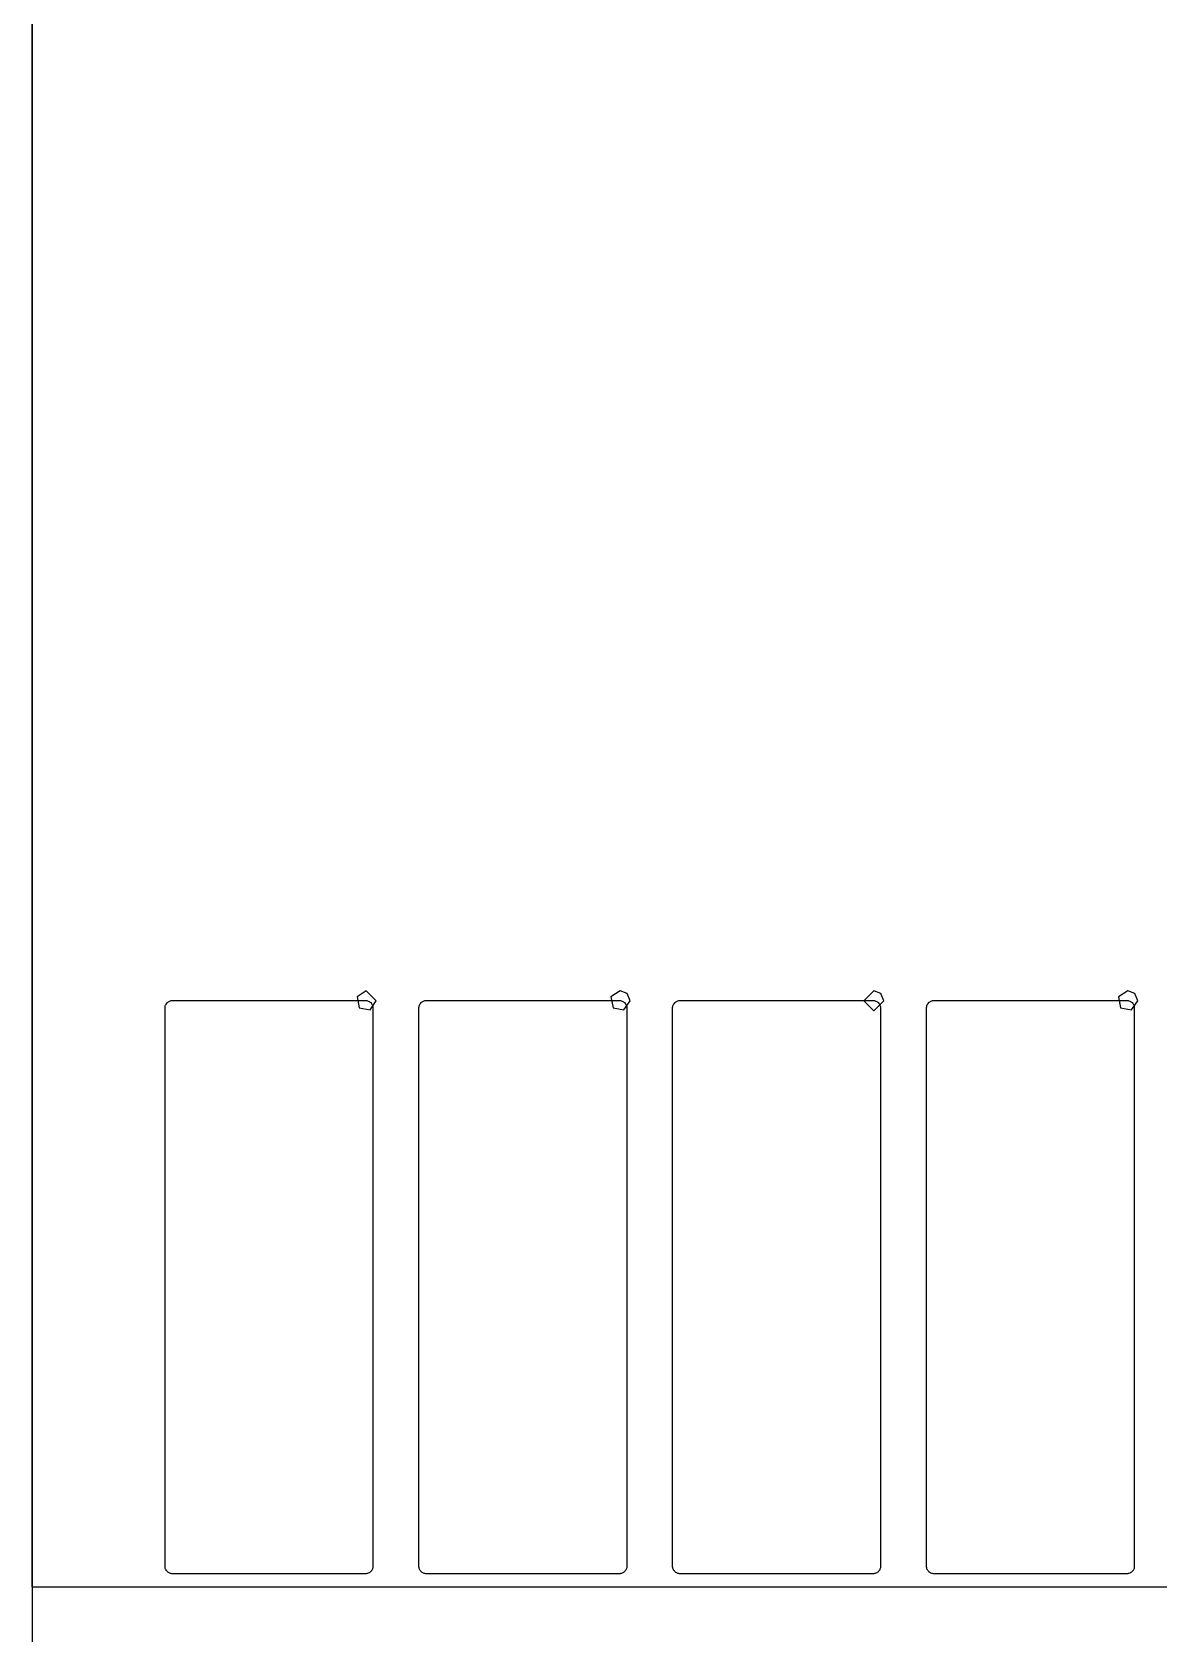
# Model space of a CAD drawing. Extents: x 114 to 258, y 8 to 198.
# Drawn here: x 187.55 to 198.83, y 24.84 to 40.87 of the extents above; entities that cross this region are included whole.
import ezdxf

# ---------------------------------------------------------------- set-up
doc = ezdxf.new("R2010")
doc.units = 0

msp = doc.modelspace()

# ---------------------------------------------------------------- linework, layer by layer
at = {"layer": 'Layer 1', "color": 7}
for points in [[(187.54852, 46.80946), (187.54852, 17.72392)], [(187.54852, 25.30836), (187.54852, 46.80946)], [(187.54852, 46.80946), (187.54852, 25.30836)], [(190.893954, 31.274998), (190.801566, 31.213266), (190.823243, 31.104287), (190.932222, 31.08261), (190.993954, 31.174998), (190.893954, 31.274998), (190.893954, 31.274998)], [(190.893954, 31.274998), (190.801566, 31.213266), (190.823243, 31.104287), (190.932222, 31.08261), (190.993954, 31.174998), (190.893954, 31.274998), (190.893954, 31.274998)], [(193.433954, 31.274998), (193.341566, 31.213266), (193.363243, 31.104287), (193.472222, 31.08261), (193.533954, 31.174998), (193.504665, 31.245709), (193.433954, 31.274998), (193.433954, 31.274998)], [(193.433954, 31.274998), (193.341566, 31.213266), (193.363243, 31.104287), (193.472222, 31.08261), (193.533954, 31.174998), (193.504665, 31.245709), (193.433954, 31.274998), (193.433954, 31.274998)], [(195.973954, 31.274998), (195.873954, 31.174998), (195.973954, 31.074998), (196.073954, 31.174998), (196.044665, 31.245709), (195.973954, 31.274998), (195.973954, 31.274998)], [(195.973954, 31.274998), (195.873954, 31.174998), (195.973954, 31.074998), (196.073954, 31.174998), (196.044665, 31.245709), (195.973954, 31.274998), (195.973954, 31.274998)], [(198.513954, 31.274998), (198.421566, 31.213266), (198.443243, 31.104287), (198.552222, 31.08261), (198.613954, 31.174998), (198.584665, 31.245709), (198.513954, 31.274998), (198.513954, 31.274998)], [(198.513954, 31.274998), (198.421566, 31.213266), (198.443243, 31.104287), (198.552222, 31.08261), (198.613954, 31.174998), (198.584665, 31.245709), (198.513954, 31.274998), (198.513954, 31.274998)], [(188.87948, 31.10972), (188.88202, 31.1148)], [(188.87948, 31.10972), (188.88202, 31.1148)], [(188.88202, 31.12242), (188.88456, 31.13004)], [(188.88202, 31.12242), (188.88456, 31.13004)], [(188.88202, 31.1148), (188.88202, 31.12242)], [(188.88202, 31.1148), (188.88202, 31.12242)], [(188.88456, 31.13004), (188.88964, 31.13766)], [(188.88456, 31.13004), (188.88964, 31.13766)], [(188.88964, 31.13766), (188.89218, 31.14274)], [(188.88964, 31.13766), (188.89218, 31.14274)], [(188.89218, 31.14274), (188.89726, 31.14782)], [(188.89218, 31.14274), (188.89726, 31.14782)], [(188.89726, 31.14782), (188.90234, 31.15544)], [(188.89726, 31.14782), (188.90234, 31.15544)], [(188.90234, 31.15544), (188.90742, 31.16052)], [(188.90234, 31.15544), (188.90742, 31.16052)], [(188.90742, 31.16052), (188.9125, 31.16306)], [(188.90742, 31.16052), (188.9125, 31.16306)], [(188.9125, 31.16306), (188.92012, 31.16814)], [(188.9125, 31.16306), (188.92012, 31.16814)], [(188.92012, 31.16814), (188.9252, 31.17068)], [(188.92012, 31.16814), (188.9252, 31.17068)], [(188.9252, 31.17068), (188.93282, 31.17322)], [(188.9252, 31.17068), (188.93282, 31.17322)], [(188.93282, 31.17322), (188.94044, 31.17576)], [(188.93282, 31.17322), (188.94044, 31.17576)], [(188.94044, 31.17576), (188.94806, 31.17576)], [(188.94044, 31.17576), (188.94806, 31.17576)], [(188.94806, 31.17576), (188.95568, 31.17576)], [(188.94806, 31.17576), (188.95568, 31.17576)], [(188.95568, 31.17576), (190.88608, 31.17576)], [(188.95568, 31.17576), (190.88608, 31.17576)], [(190.88608, 31.17576), (190.8937, 31.17576)], [(190.88608, 31.17576), (190.8937, 31.17576)], [(190.8937, 31.17576), (190.89878, 31.17576)], [(190.8937, 31.17576), (190.89878, 31.17576)], [(190.89878, 31.17576), (190.9064, 31.17322)], [(190.89878, 31.17576), (190.9064, 31.17322)], [(190.9064, 31.17322), (190.91402, 31.17068)], [(190.9064, 31.17322), (190.91402, 31.17068)], [(190.91402, 31.17068), (190.92164, 31.16814)], [(190.91402, 31.17068), (190.92164, 31.16814)], [(190.92164, 31.16814), (190.92672, 31.16306)], [(190.92164, 31.16814), (190.92672, 31.16306)], [(190.92672, 31.16306), (190.9318, 31.16052)], [(190.92672, 31.16306), (190.9318, 31.16052)], [(190.9318, 31.16052), (190.93942, 31.15544)], [(190.9318, 31.16052), (190.93942, 31.15544)], [(190.93942, 31.15544), (190.9445, 31.14782)], [(190.93942, 31.15544), (190.9445, 31.14782)], [(190.9445, 31.14782), (190.94704, 31.14274)], [(190.9445, 31.14782), (190.94704, 31.14274)], [(190.94704, 31.14274), (190.95212, 31.13766)], [(190.94704, 31.14274), (190.95212, 31.13766)], [(190.95212, 31.13766), (190.95466, 31.13004)], [(190.95212, 31.13766), (190.95466, 31.13004)], [(190.95466, 31.13004), (190.9572, 31.12242)], [(190.95466, 31.13004), (190.9572, 31.12242)], [(190.9572, 31.12242), (190.95974, 31.1148)], [(190.9572, 31.12242), (190.95974, 31.1148)], [(190.95974, 31.1148), (190.95974, 31.10972)], [(190.95974, 31.1148), (190.95974, 31.10972)], [(191.41948, 31.10972), (191.42202, 31.1148)], [(191.41948, 31.10972), (191.42202, 31.1148)], [(191.42202, 31.12242), (191.42456, 31.13004)], [(191.42202, 31.12242), (191.42456, 31.13004)], [(191.42202, 31.1148), (191.42202, 31.12242)], [(191.42202, 31.1148), (191.42202, 31.12242)], [(191.42456, 31.13004), (191.42964, 31.13766)], [(191.42456, 31.13004), (191.42964, 31.13766)], [(191.42964, 31.13766), (191.43218, 31.14274)], [(191.42964, 31.13766), (191.43218, 31.14274)], [(191.43218, 31.14274), (191.43726, 31.14782)], [(191.43218, 31.14274), (191.43726, 31.14782)], [(191.43726, 31.14782), (191.44234, 31.15544)], [(191.43726, 31.14782), (191.44234, 31.15544)], [(191.44234, 31.15544), (191.44742, 31.16052)], [(191.44234, 31.15544), (191.44742, 31.16052)], [(191.44742, 31.16052), (191.4525, 31.16306)], [(191.44742, 31.16052), (191.4525, 31.16306)], [(191.4525, 31.16306), (191.46012, 31.16814)], [(191.4525, 31.16306), (191.46012, 31.16814)], [(191.46012, 31.16814), (191.4652, 31.17068)], [(191.46012, 31.16814), (191.4652, 31.17068)], [(191.4652, 31.17068), (191.47282, 31.17322)], [(191.4652, 31.17068), (191.47282, 31.17322)], [(191.47282, 31.17322), (191.48044, 31.17576)], [(191.47282, 31.17322), (191.48044, 31.17576)], [(191.48044, 31.17576), (191.48806, 31.17576)], [(191.48044, 31.17576), (191.48806, 31.17576)], [(191.48806, 31.17576), (191.49568, 31.17576)], [(191.48806, 31.17576), (191.49568, 31.17576)], [(191.49568, 31.17576), (193.42608, 31.17576)], [(191.49568, 31.17576), (193.42608, 31.17576)], [(193.42608, 31.17576), (193.4337, 31.17576)], [(193.42608, 31.17576), (193.4337, 31.17576)], [(193.4337, 31.17576), (193.43878, 31.17576)], [(193.4337, 31.17576), (193.43878, 31.17576)], [(193.43878, 31.17576), (193.4464, 31.17322)], [(193.43878, 31.17576), (193.4464, 31.17322)], [(193.4464, 31.17322), (193.45402, 31.17068)], [(193.4464, 31.17322), (193.45402, 31.17068)], [(193.45402, 31.17068), (193.46164, 31.16814)], [(193.45402, 31.17068), (193.46164, 31.16814)], [(193.46164, 31.16814), (193.46672, 31.16306)], [(193.46164, 31.16814), (193.46672, 31.16306)], [(193.46672, 31.16306), (193.4718, 31.16052)], [(193.46672, 31.16306), (193.4718, 31.16052)], [(193.4718, 31.16052), (193.47942, 31.15544)], [(193.4718, 31.16052), (193.47942, 31.15544)], [(193.47942, 31.15544), (193.4845, 31.14782)], [(193.47942, 31.15544), (193.4845, 31.14782)], [(193.4845, 31.14782), (193.48704, 31.14274)], [(193.4845, 31.14782), (193.48704, 31.14274)], [(193.48704, 31.14274), (193.49212, 31.13766)], [(193.48704, 31.14274), (193.49212, 31.13766)], [(193.49212, 31.13766), (193.49466, 31.13004)], [(193.49212, 31.13766), (193.49466, 31.13004)], [(193.49466, 31.13004), (193.4972, 31.12242)], [(193.49466, 31.13004), (193.4972, 31.12242)], [(193.4972, 31.12242), (193.49974, 31.1148)], [(193.4972, 31.12242), (193.49974, 31.1148)], [(193.49974, 31.1148), (193.49974, 31.10972)], [(193.49974, 31.1148), (193.49974, 31.10972)], [(193.95948, 31.10972), (193.96202, 31.1148)], [(193.95948, 31.10972), (193.96202, 31.1148)], [(193.96202, 31.12242), (193.96456, 31.13004)], [(193.96202, 31.12242), (193.96456, 31.13004)], [(193.96202, 31.1148), (193.96202, 31.12242)], [(193.96202, 31.1148), (193.96202, 31.12242)], [(193.96456, 31.13004), (193.96964, 31.13766)], [(193.96456, 31.13004), (193.96964, 31.13766)], [(193.96964, 31.13766), (193.97218, 31.14274)], [(193.96964, 31.13766), (193.97218, 31.14274)], [(193.97218, 31.14274), (193.97726, 31.14782)], [(193.97218, 31.14274), (193.97726, 31.14782)], [(193.97726, 31.14782), (193.98234, 31.15544)], [(193.97726, 31.14782), (193.98234, 31.15544)], [(193.98234, 31.15544), (193.98742, 31.16052)], [(193.98234, 31.15544), (193.98742, 31.16052)], [(193.98742, 31.16052), (193.9925, 31.16306)], [(193.98742, 31.16052), (193.9925, 31.16306)], [(193.9925, 31.16306), (194.00012, 31.16814)], [(193.9925, 31.16306), (194.00012, 31.16814)], [(194.00012, 31.16814), (194.0052, 31.17068)], [(194.00012, 31.16814), (194.0052, 31.17068)], [(194.0052, 31.17068), (194.01282, 31.17322)], [(194.0052, 31.17068), (194.01282, 31.17322)], [(194.01282, 31.17322), (194.02044, 31.17576)], [(194.01282, 31.17322), (194.02044, 31.17576)], [(194.02044, 31.17576), (194.02806, 31.17576)], [(194.02044, 31.17576), (194.02806, 31.17576)], [(194.02806, 31.17576), (194.03568, 31.17576)], [(194.02806, 31.17576), (194.03568, 31.17576)], [(194.03568, 31.17576), (195.96608, 31.17576)], [(194.03568, 31.17576), (195.96608, 31.17576)], [(195.96608, 31.17576), (195.9737, 31.17576)], [(195.96608, 31.17576), (195.9737, 31.17576)], [(195.9737, 31.17576), (195.97878, 31.17576)], [(195.9737, 31.17576), (195.97878, 31.17576)], [(195.97878, 31.17576), (195.9864, 31.17322)], [(195.97878, 31.17576), (195.9864, 31.17322)], [(195.9864, 31.17322), (195.99402, 31.17068)], [(195.9864, 31.17322), (195.99402, 31.17068)], [(195.99402, 31.17068), (196.00164, 31.16814)], [(195.99402, 31.17068), (196.00164, 31.16814)], [(196.00164, 31.16814), (196.00672, 31.16306)], [(196.00164, 31.16814), (196.00672, 31.16306)], [(196.00672, 31.16306), (196.0118, 31.16052)], [(196.00672, 31.16306), (196.0118, 31.16052)], [(196.0118, 31.16052), (196.01942, 31.15544)], [(196.0118, 31.16052), (196.01942, 31.15544)], [(196.01942, 31.15544), (196.0245, 31.14782)], [(196.01942, 31.15544), (196.0245, 31.14782)], [(196.0245, 31.14782), (196.02704, 31.14274)], [(196.0245, 31.14782), (196.02704, 31.14274)], [(196.02704, 31.14274), (196.03212, 31.13766)], [(196.02704, 31.14274), (196.03212, 31.13766)], [(196.03212, 31.13766), (196.03466, 31.13004)], [(196.03212, 31.13766), (196.03466, 31.13004)], [(196.03466, 31.13004), (196.0372, 31.12242)], [(196.03466, 31.13004), (196.0372, 31.12242)], [(196.0372, 31.12242), (196.03974, 31.1148)], [(196.0372, 31.12242), (196.03974, 31.1148)], [(196.03974, 31.1148), (196.03974, 31.10972)], [(196.03974, 31.1148), (196.03974, 31.10972)], [(196.49948, 31.10972), (196.50202, 31.1148)], [(196.49948, 31.10972), (196.50202, 31.1148)], [(196.50202, 31.12242), (196.50456, 31.13004)], [(196.50202, 31.12242), (196.50456, 31.13004)], [(196.50202, 31.1148), (196.50202, 31.12242)], [(196.50202, 31.1148), (196.50202, 31.12242)], [(196.50456, 31.13004), (196.50964, 31.13766)], [(196.50456, 31.13004), (196.50964, 31.13766)], [(196.50964, 31.13766), (196.51218, 31.14274)], [(196.50964, 31.13766), (196.51218, 31.14274)], [(196.51218, 31.14274), (196.51726, 31.14782)], [(196.51218, 31.14274), (196.51726, 31.14782)], [(196.51726, 31.14782), (196.52234, 31.15544)], [(196.51726, 31.14782), (196.52234, 31.15544)], [(196.52234, 31.15544), (196.52742, 31.16052)], [(196.52234, 31.15544), (196.52742, 31.16052)], [(196.52742, 31.16052), (196.5325, 31.16306)], [(196.52742, 31.16052), (196.5325, 31.16306)], [(196.5325, 31.16306), (196.54012, 31.16814)], [(196.5325, 31.16306), (196.54012, 31.16814)], [(196.54012, 31.16814), (196.5452, 31.17068)], [(196.54012, 31.16814), (196.5452, 31.17068)], [(196.5452, 31.17068), (196.55282, 31.17322)], [(196.5452, 31.17068), (196.55282, 31.17322)], [(196.55282, 31.17322), (196.56044, 31.17576)], [(196.55282, 31.17322), (196.56044, 31.17576)], [(196.56044, 31.17576), (196.56806, 31.17576)], [(196.56044, 31.17576), (196.56806, 31.17576)], [(196.56806, 31.17576), (196.57568, 31.17576)], [(196.56806, 31.17576), (196.57568, 31.17576)], [(196.57568, 31.17576), (198.50608, 31.17576)], [(196.57568, 31.17576), (198.50608, 31.17576)], [(198.50608, 31.17576), (198.5137, 31.17576)], [(198.50608, 31.17576), (198.5137, 31.17576)], [(198.5137, 31.17576), (198.51878, 31.17576)], [(198.5137, 31.17576), (198.51878, 31.17576)], [(198.51878, 31.17576), (198.5264, 31.17322)], [(198.51878, 31.17576), (198.5264, 31.17322)], [(198.5264, 31.17322), (198.53402, 31.17068)], [(198.5264, 31.17322), (198.53402, 31.17068)], [(198.53402, 31.17068), (198.54164, 31.16814)], [(198.53402, 31.17068), (198.54164, 31.16814)], [(198.54164, 31.16814), (198.54672, 31.16306)], [(198.54164, 31.16814), (198.54672, 31.16306)], [(198.54672, 31.16306), (198.5518, 31.16052)], [(198.54672, 31.16306), (198.5518, 31.16052)], [(198.5518, 31.16052), (198.55942, 31.15544)], [(198.5518, 31.16052), (198.55942, 31.15544)], [(198.55942, 31.15544), (198.5645, 31.14782)], [(198.55942, 31.15544), (198.5645, 31.14782)], [(198.5645, 31.14782), (198.56704, 31.14274)], [(198.5645, 31.14782), (198.56704, 31.14274)], [(198.56704, 31.14274), (198.57212, 31.13766)], [(198.56704, 31.14274), (198.57212, 31.13766)], [(198.57212, 31.13766), (198.57466, 31.13004)], [(198.57212, 31.13766), (198.57466, 31.13004)], [(198.57466, 31.13004), (198.5772, 31.12242)], [(198.57466, 31.13004), (198.5772, 31.12242)], [(198.5772, 31.12242), (198.57974, 31.1148)], [(198.5772, 31.12242), (198.57974, 31.1148)], [(198.57974, 31.1148), (198.57974, 31.10972)], [(198.57974, 31.1148), (198.57974, 31.10972)], [(188.87948, 31.1021), (188.87948, 31.10972)], [(188.87948, 31.1021), (188.87948, 31.10972)], [(188.87948, 25.5141), (188.87948, 31.1021)], [(188.87948, 25.5141), (188.87948, 31.1021)], [(190.95974, 31.10972), (190.95974, 31.1021)], [(190.95974, 31.10972), (190.95974, 31.1021)], [(190.95974, 31.1021), (190.95974, 25.5141)], [(190.95974, 31.1021), (190.95974, 25.5141)], [(191.41948, 31.1021), (191.41948, 31.10972)], [(191.41948, 31.1021), (191.41948, 31.10972)], [(191.41948, 25.5141), (191.41948, 31.1021)], [(191.41948, 25.5141), (191.41948, 31.1021)], [(193.49974, 31.10972), (193.49974, 31.1021)], [(193.49974, 31.10972), (193.49974, 31.1021)], [(193.49974, 31.1021), (193.49974, 25.5141)], [(193.49974, 31.1021), (193.49974, 25.5141)], [(193.95948, 31.1021), (193.95948, 31.10972)], [(193.95948, 31.1021), (193.95948, 31.10972)], [(193.95948, 25.5141), (193.95948, 31.1021)], [(193.95948, 25.5141), (193.95948, 31.1021)], [(196.03974, 31.10972), (196.03974, 31.1021)], [(196.03974, 31.10972), (196.03974, 31.1021)], [(196.03974, 31.1021), (196.03974, 25.5141)], [(196.03974, 31.1021), (196.03974, 25.5141)], [(196.49948, 31.1021), (196.49948, 31.10972)], [(196.49948, 31.1021), (196.49948, 31.10972)], [(196.49948, 25.5141), (196.49948, 31.1021)], [(196.49948, 25.5141), (196.49948, 31.1021)], [(198.57974, 31.10972), (198.57974, 31.1021)], [(198.57974, 31.10972), (198.57974, 31.1021)], [(198.57974, 31.1021), (198.57974, 25.5141)], [(198.57974, 31.1021), (198.57974, 25.5141)], [(188.87948, 25.50648), (188.87948, 25.5141)], [(188.87948, 25.50648), (188.87948, 25.5141)], [(188.88202, 25.49886), (188.87948, 25.50648)], [(188.88202, 25.49886), (188.87948, 25.50648)], [(188.88202, 25.49124), (188.88202, 25.49886)], [(188.88202, 25.49124), (188.88202, 25.49886)], [(190.95974, 25.49886), (190.9572, 25.49124)], [(190.95974, 25.49886), (190.9572, 25.49124)], [(190.95974, 25.5141), (190.95974, 25.50648)], [(190.95974, 25.5141), (190.95974, 25.50648)], [(190.95974, 25.50648), (190.95974, 25.49886)], [(190.95974, 25.50648), (190.95974, 25.49886)], [(191.41948, 25.50648), (191.41948, 25.5141)], [(191.41948, 25.50648), (191.41948, 25.5141)], [(191.42202, 25.49886), (191.41948, 25.50648)], [(191.42202, 25.49886), (191.41948, 25.50648)], [(191.42202, 25.49124), (191.42202, 25.49886)], [(191.42202, 25.49124), (191.42202, 25.49886)], [(193.49974, 25.49886), (193.4972, 25.49124)], [(193.49974, 25.49886), (193.4972, 25.49124)], [(193.49974, 25.5141), (193.49974, 25.50648)], [(193.49974, 25.5141), (193.49974, 25.50648)], [(193.49974, 25.50648), (193.49974, 25.49886)], [(193.49974, 25.50648), (193.49974, 25.49886)], [(193.95948, 25.50648), (193.95948, 25.5141)], [(193.95948, 25.50648), (193.95948, 25.5141)], [(193.96202, 25.49886), (193.95948, 25.50648)], [(193.96202, 25.49886), (193.95948, 25.50648)], [(193.96202, 25.49124), (193.96202, 25.49886)], [(193.96202, 25.49124), (193.96202, 25.49886)], [(196.03974, 25.49886), (196.0372, 25.49124)], [(196.03974, 25.49886), (196.0372, 25.49124)], [(196.03974, 25.5141), (196.03974, 25.50648)], [(196.03974, 25.5141), (196.03974, 25.50648)], [(196.03974, 25.50648), (196.03974, 25.49886)], [(196.03974, 25.50648), (196.03974, 25.49886)], [(196.49948, 25.50648), (196.49948, 25.5141)], [(196.49948, 25.50648), (196.49948, 25.5141)], [(196.50202, 25.49886), (196.49948, 25.50648)], [(196.50202, 25.49886), (196.49948, 25.50648)], [(196.50202, 25.49124), (196.50202, 25.49886)], [(196.50202, 25.49124), (196.50202, 25.49886)], [(198.57974, 25.49886), (198.5772, 25.49124)], [(198.57974, 25.49886), (198.5772, 25.49124)], [(198.57974, 25.5141), (198.57974, 25.50648)], [(198.57974, 25.5141), (198.57974, 25.50648)], [(198.57974, 25.50648), (198.57974, 25.49886)], [(198.57974, 25.50648), (198.57974, 25.49886)], [(188.88456, 25.48362), (188.88202, 25.49124)], [(188.88456, 25.48362), (188.88202, 25.49124)], [(188.88964, 25.47854), (188.88456, 25.48362)], [(188.88964, 25.47854), (188.88456, 25.48362)], [(188.89218, 25.47092), (188.88964, 25.47854)], [(188.89218, 25.47092), (188.88964, 25.47854)], [(188.89726, 25.46584), (188.89218, 25.47092)], [(188.89726, 25.46584), (188.89218, 25.47092)], [(188.90234, 25.46076), (188.89726, 25.46584)], [(188.90234, 25.46076), (188.89726, 25.46584)], [(188.90742, 25.45568), (188.90234, 25.46076)], [(188.90742, 25.45568), (188.90234, 25.46076)], [(188.9125, 25.4506), (188.90742, 25.45568)], [(188.9125, 25.4506), (188.90742, 25.45568)], [(188.92012, 25.44806), (188.9125, 25.4506)], [(188.92012, 25.44806), (188.9125, 25.4506)], [(188.9252, 25.44298), (188.92012, 25.44806)], [(188.9252, 25.44298), (188.92012, 25.44806)], [(188.93282, 25.44044), (188.9252, 25.44298)], [(188.93282, 25.44044), (188.9252, 25.44298)], [(188.94044, 25.44044), (188.93282, 25.44044)], [(188.94044, 25.44044), (188.93282, 25.44044)], [(188.94806, 25.4379), (188.94044, 25.44044)], [(188.94806, 25.4379), (188.94044, 25.44044)], [(188.95568, 25.4379), (188.94806, 25.4379)], [(188.95568, 25.4379), (188.94806, 25.4379)], [(190.88608, 25.4379), (188.95568, 25.4379)], [(190.88608, 25.4379), (188.95568, 25.4379)], [(190.8937, 25.4379), (190.88608, 25.4379)], [(190.8937, 25.4379), (190.88608, 25.4379)], [(190.89878, 25.44044), (190.8937, 25.4379)], [(190.89878, 25.44044), (190.8937, 25.4379)], [(190.9064, 25.44044), (190.89878, 25.44044)], [(190.9064, 25.44044), (190.89878, 25.44044)], [(190.91402, 25.44298), (190.9064, 25.44044)], [(190.91402, 25.44298), (190.9064, 25.44044)], [(190.92164, 25.44806), (190.91402, 25.44298)], [(190.92164, 25.44806), (190.91402, 25.44298)], [(190.92672, 25.4506), (190.92164, 25.44806)], [(190.92672, 25.4506), (190.92164, 25.44806)], [(190.9318, 25.45568), (190.92672, 25.4506)], [(190.9318, 25.45568), (190.92672, 25.4506)], [(190.93942, 25.46076), (190.9318, 25.45568)], [(190.93942, 25.46076), (190.9318, 25.45568)], [(190.9445, 25.46584), (190.93942, 25.46076)], [(190.9445, 25.46584), (190.93942, 25.46076)], [(190.94704, 25.47092), (190.9445, 25.46584)], [(190.94704, 25.47092), (190.9445, 25.46584)], [(190.95212, 25.47854), (190.94704, 25.47092)], [(190.95212, 25.47854), (190.94704, 25.47092)], [(190.95466, 25.48362), (190.95212, 25.47854)], [(190.95466, 25.48362), (190.95212, 25.47854)], [(190.9572, 25.49124), (190.95466, 25.48362)], [(190.9572, 25.49124), (190.95466, 25.48362)], [(191.42456, 25.48362), (191.42202, 25.49124)], [(191.42456, 25.48362), (191.42202, 25.49124)], [(191.42964, 25.47854), (191.42456, 25.48362)], [(191.42964, 25.47854), (191.42456, 25.48362)], [(191.43218, 25.47092), (191.42964, 25.47854)], [(191.43218, 25.47092), (191.42964, 25.47854)], [(191.43726, 25.46584), (191.43218, 25.47092)], [(191.43726, 25.46584), (191.43218, 25.47092)], [(191.44234, 25.46076), (191.43726, 25.46584)], [(191.44234, 25.46076), (191.43726, 25.46584)], [(191.44742, 25.45568), (191.44234, 25.46076)], [(191.44742, 25.45568), (191.44234, 25.46076)], [(191.4525, 25.4506), (191.44742, 25.45568)], [(191.4525, 25.4506), (191.44742, 25.45568)], [(191.46012, 25.44806), (191.4525, 25.4506)], [(191.46012, 25.44806), (191.4525, 25.4506)], [(191.4652, 25.44298), (191.46012, 25.44806)], [(191.4652, 25.44298), (191.46012, 25.44806)], [(191.47282, 25.44044), (191.4652, 25.44298)], [(191.47282, 25.44044), (191.4652, 25.44298)], [(191.48044, 25.44044), (191.47282, 25.44044)], [(191.48044, 25.44044), (191.47282, 25.44044)], [(191.48806, 25.4379), (191.48044, 25.44044)], [(191.48806, 25.4379), (191.48044, 25.44044)], [(191.49568, 25.4379), (191.48806, 25.4379)], [(191.49568, 25.4379), (191.48806, 25.4379)], [(193.42608, 25.4379), (191.49568, 25.4379)], [(193.42608, 25.4379), (191.49568, 25.4379)], [(193.4337, 25.4379), (193.42608, 25.4379)], [(193.4337, 25.4379), (193.42608, 25.4379)], [(193.43878, 25.44044), (193.4337, 25.4379)], [(193.43878, 25.44044), (193.4337, 25.4379)], [(193.4464, 25.44044), (193.43878, 25.44044)], [(193.4464, 25.44044), (193.43878, 25.44044)], [(193.45402, 25.44298), (193.4464, 25.44044)], [(193.45402, 25.44298), (193.4464, 25.44044)], [(193.46164, 25.44806), (193.45402, 25.44298)], [(193.46164, 25.44806), (193.45402, 25.44298)], [(193.46672, 25.4506), (193.46164, 25.44806)], [(193.46672, 25.4506), (193.46164, 25.44806)], [(193.4718, 25.45568), (193.46672, 25.4506)], [(193.4718, 25.45568), (193.46672, 25.4506)], [(193.47942, 25.46076), (193.4718, 25.45568)], [(193.47942, 25.46076), (193.4718, 25.45568)], [(193.4845, 25.46584), (193.47942, 25.46076)], [(193.4845, 25.46584), (193.47942, 25.46076)], [(193.48704, 25.47092), (193.4845, 25.46584)], [(193.48704, 25.47092), (193.4845, 25.46584)], [(193.49212, 25.47854), (193.48704, 25.47092)], [(193.49212, 25.47854), (193.48704, 25.47092)], [(193.49466, 25.48362), (193.49212, 25.47854)], [(193.49466, 25.48362), (193.49212, 25.47854)], [(193.4972, 25.49124), (193.49466, 25.48362)], [(193.4972, 25.49124), (193.49466, 25.48362)], [(193.96456, 25.48362), (193.96202, 25.49124)], [(193.96456, 25.48362), (193.96202, 25.49124)], [(193.96964, 25.47854), (193.96456, 25.48362)], [(193.96964, 25.47854), (193.96456, 25.48362)], [(193.97218, 25.47092), (193.96964, 25.47854)], [(193.97218, 25.47092), (193.96964, 25.47854)], [(193.97726, 25.46584), (193.97218, 25.47092)], [(193.97726, 25.46584), (193.97218, 25.47092)], [(193.98234, 25.46076), (193.97726, 25.46584)], [(193.98234, 25.46076), (193.97726, 25.46584)], [(193.98742, 25.45568), (193.98234, 25.46076)], [(193.98742, 25.45568), (193.98234, 25.46076)], [(193.9925, 25.4506), (193.98742, 25.45568)], [(193.9925, 25.4506), (193.98742, 25.45568)], [(194.00012, 25.44806), (193.9925, 25.4506)], [(194.00012, 25.44806), (193.9925, 25.4506)], [(194.0052, 25.44298), (194.00012, 25.44806)], [(194.0052, 25.44298), (194.00012, 25.44806)], [(194.01282, 25.44044), (194.0052, 25.44298)], [(194.01282, 25.44044), (194.0052, 25.44298)], [(194.02044, 25.44044), (194.01282, 25.44044)], [(194.02044, 25.44044), (194.01282, 25.44044)], [(194.02806, 25.4379), (194.02044, 25.44044)], [(194.02806, 25.4379), (194.02044, 25.44044)], [(194.03568, 25.4379), (194.02806, 25.4379)], [(194.03568, 25.4379), (194.02806, 25.4379)], [(195.96608, 25.4379), (194.03568, 25.4379)], [(195.96608, 25.4379), (194.03568, 25.4379)], [(195.9737, 25.4379), (195.96608, 25.4379)], [(195.9737, 25.4379), (195.96608, 25.4379)], [(195.97878, 25.44044), (195.9737, 25.4379)], [(195.97878, 25.44044), (195.9737, 25.4379)], [(195.9864, 25.44044), (195.97878, 25.44044)], [(195.9864, 25.44044), (195.97878, 25.44044)], [(195.99402, 25.44298), (195.9864, 25.44044)], [(195.99402, 25.44298), (195.9864, 25.44044)], [(196.00164, 25.44806), (195.99402, 25.44298)], [(196.00164, 25.44806), (195.99402, 25.44298)], [(196.00672, 25.4506), (196.00164, 25.44806)], [(196.00672, 25.4506), (196.00164, 25.44806)], [(196.0118, 25.45568), (196.00672, 25.4506)], [(196.0118, 25.45568), (196.00672, 25.4506)], [(196.01942, 25.46076), (196.0118, 25.45568)], [(196.01942, 25.46076), (196.0118, 25.45568)], [(196.0245, 25.46584), (196.01942, 25.46076)], [(196.0245, 25.46584), (196.01942, 25.46076)], [(196.02704, 25.47092), (196.0245, 25.46584)], [(196.02704, 25.47092), (196.0245, 25.46584)], [(196.03212, 25.47854), (196.02704, 25.47092)], [(196.03212, 25.47854), (196.02704, 25.47092)], [(196.03466, 25.48362), (196.03212, 25.47854)], [(196.03466, 25.48362), (196.03212, 25.47854)], [(196.0372, 25.49124), (196.03466, 25.48362)], [(196.0372, 25.49124), (196.03466, 25.48362)], [(196.50456, 25.48362), (196.50202, 25.49124)], [(196.50456, 25.48362), (196.50202, 25.49124)], [(196.50964, 25.47854), (196.50456, 25.48362)], [(196.50964, 25.47854), (196.50456, 25.48362)], [(196.51218, 25.47092), (196.50964, 25.47854)], [(196.51218, 25.47092), (196.50964, 25.47854)], [(196.51726, 25.46584), (196.51218, 25.47092)], [(196.51726, 25.46584), (196.51218, 25.47092)], [(196.52234, 25.46076), (196.51726, 25.46584)], [(196.52234, 25.46076), (196.51726, 25.46584)], [(196.52742, 25.45568), (196.52234, 25.46076)], [(196.52742, 25.45568), (196.52234, 25.46076)], [(196.5325, 25.4506), (196.52742, 25.45568)], [(196.5325, 25.4506), (196.52742, 25.45568)], [(196.54012, 25.44806), (196.5325, 25.4506)], [(196.54012, 25.44806), (196.5325, 25.4506)], [(196.5452, 25.44298), (196.54012, 25.44806)], [(196.5452, 25.44298), (196.54012, 25.44806)], [(196.55282, 25.44044), (196.5452, 25.44298)], [(196.55282, 25.44044), (196.5452, 25.44298)], [(196.56044, 25.44044), (196.55282, 25.44044)], [(196.56044, 25.44044), (196.55282, 25.44044)], [(196.56806, 25.4379), (196.56044, 25.44044)], [(196.56806, 25.4379), (196.56044, 25.44044)], [(196.57568, 25.4379), (196.56806, 25.4379)], [(196.57568, 25.4379), (196.56806, 25.4379)], [(198.50608, 25.4379), (196.57568, 25.4379)], [(198.50608, 25.4379), (196.57568, 25.4379)], [(198.5137, 25.4379), (198.50608, 25.4379)], [(198.5137, 25.4379), (198.50608, 25.4379)], [(198.51878, 25.44044), (198.5137, 25.4379)], [(198.51878, 25.44044), (198.5137, 25.4379)], [(198.5264, 25.44044), (198.51878, 25.44044)], [(198.5264, 25.44044), (198.51878, 25.44044)], [(198.53402, 25.44298), (198.5264, 25.44044)], [(198.53402, 25.44298), (198.5264, 25.44044)], [(198.54164, 25.44806), (198.53402, 25.44298)], [(198.54164, 25.44806), (198.53402, 25.44298)], [(198.54672, 25.4506), (198.54164, 25.44806)], [(198.54672, 25.4506), (198.54164, 25.44806)], [(198.5518, 25.45568), (198.54672, 25.4506)], [(198.5518, 25.45568), (198.54672, 25.4506)], [(198.55942, 25.46076), (198.5518, 25.45568)], [(198.55942, 25.46076), (198.5518, 25.45568)], [(198.5645, 25.46584), (198.55942, 25.46076)], [(198.5645, 25.46584), (198.55942, 25.46076)], [(198.56704, 25.47092), (198.5645, 25.46584)], [(198.56704, 25.47092), (198.5645, 25.46584)], [(198.57212, 25.47854), (198.56704, 25.47092)], [(198.57212, 25.47854), (198.56704, 25.47092)], [(198.57466, 25.48362), (198.57212, 25.47854)], [(198.57466, 25.48362), (198.57212, 25.47854)], [(198.5772, 25.49124), (198.57466, 25.48362)], [(198.5772, 25.49124), (198.57466, 25.48362)], [(187.54852, 25.30836), (227.54844, 25.30836)], [(187.54852, 25.30836), (227.54844, 25.30836)], [(187.54852, 25.30836), (187.54852, 21.52376)]]:
    msp.add_lwpolyline(points, dxfattribs=at)

doc.saveas('drawing.dxf')
